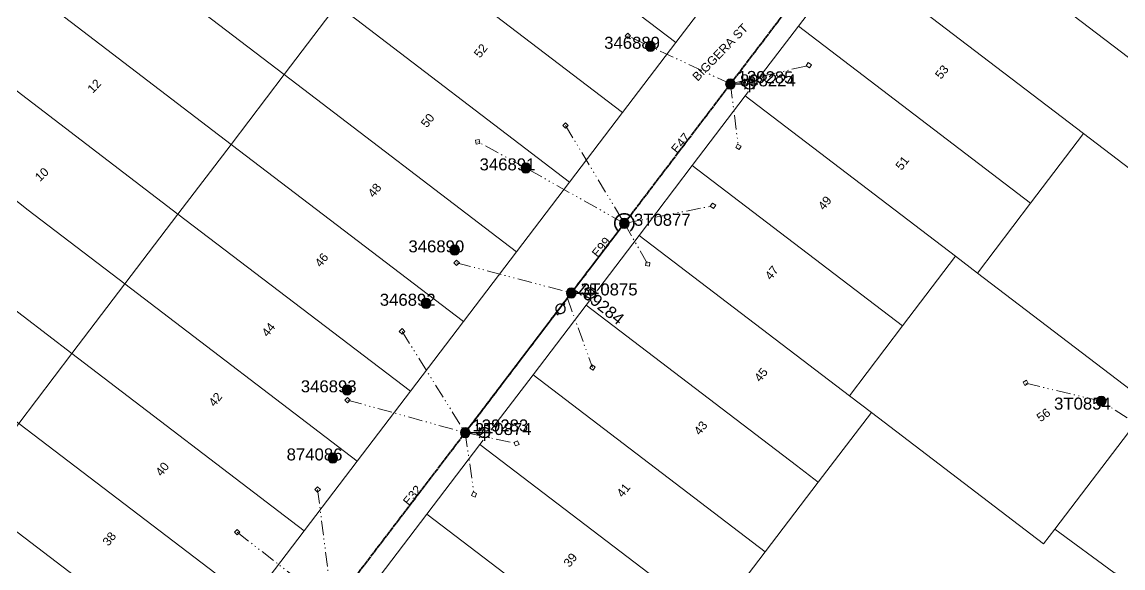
# Model space of a CAD drawing. Header units: metres. Extents: x 264899 to 270320, y 6185871 to 6191197.
# Drawn here: x 268064.1 to 268294, y 6186868.3 to 6186982.3 of the extents above; entities that cross this region are included whole.
import ezdxf
from ezdxf.enums import TextEntityAlignment as Align

# ---------------------------------------------------------------- set-up
doc = ezdxf.new("R2010")
doc.units = ezdxf.units.M
doc.linetypes.add('Cable Exist OH', pattern=[1, 1, 0])
doc.linetypes.add('PHANTOMX2', pattern=[6.6, 3, -0.75, 0.2, -0.75, 0.2, -0.75, 0.2, -0.75])
doc.layers.get('0').update_dxf_attribs({"color": 6})
for name, color, linetype, lineweight in [('_User_LV_Exist', 5, 'Continuous', 35), ('Cadastre Buildings_SP_EXT', 78, 'Continuous', 15), ('Cadastre Land Parcels_SP_EXT', 118, 'Continuous', 15), ('Cadastre Roads_SP_EXT', 218, 'Continuous', 15), ('Mains_LV_EXT', 163, 'Continuous', 25), ('Mains_SL_EXT', 131, 'Continuous', 25), ('Services_SP_EXT', 42, 'PHANTOMX2', 20)]:
    doc.layers.add(name, color=color, linetype=linetype, lineweight=lineweight)
for name, color, linetype in [('Equip_SP_LV_EXT', 7, 'Continuous'), ('Equip_SP_SL_EXT', 7, 'Continuous'), ('SupportsOH_SP_TR_HV_LV_SL_EXT', 7, 'Continuous')]:
    doc.layers.add(name, color=color, linetype=linetype)
doc.layers.get('0').freeze()
doc.styles.add('iecARIAL', font='arial.ttf', dxfattribs={"height": 2})
doc.styles.add('POLE_LABEL', font='arial.ttf', dxfattribs={"height": 2})
doc.styles.add('SL_LABEL', font='arial.ttf', dxfattribs={"height": 2})
doc.styles.get("Standard").update_dxf_attribs({"font": 'arial.ttf'})

# ---------------------------------------------------------------- blocks, each defined once
blk = doc.blocks.new('LV_OH_LINKS_OPEN_EXT')
for p, q in [((-0.17, 4.97), (-0.17, 5.46)), ((0.17, 4.97), (0.17, 5.46)), ((-0.17, 3), (-0.17, 2.5)), ((0.17, 3), (0.17, 2.5))]:
    blk.add_line(p, q)
blk.add_lwpolyline([(0, 2.99, 1), (0, 4.98, 1)], format="xyb", close=True)
at = {"flags": 9}
for tag, p in [('ACTUAL_STATUS', (0, 0)), ('CONSTRUCTED_VOLTAGE', (0, -0.2)), ('OPERATING_VOLTAGE', (0, -0.6)), ('ORIENTATION', (0, -0.8)), ('OWNED_BY', (0, -1)), ('STATE', (0, -1.2)), ('SWITCH_TYPE', (0, -1.4)), ('NO_PHASES', (0, -0.4)), ('USAGE', (0, -1.6)), ('LEGEND', (0, -1.8)), ('NOTES', (0, -2))]:
    blk.add_attdef(tag, text='', height=0.2, dxfattribs=at).set_placement(p, align=Align.MIDDLE_LEFT)
at = {"flags": 1}
blk.add_attdef('Z', (0, 0), '', height=0.2, dxfattribs=at)
blk = doc.blocks.new('SL_LANTERN_EXT')
at = {"flags": 9}
for tag, p in [('LRATECODE', (-7.4, 0)), ('LOUTREACHVOCAB', (-7.2, 0)), ('LOUTREACH', (-7, 0)), ('LANTNUMBER', (-6.6, 0)), ('LNEW', (-6.4, 0)), ('LMASTVOCAB', (-6.2, 0)), ('LMAST', (-6, 0)), ('LLAMPVOCAB', (-5.8, 0)), ('LLAMP', (-5.6, 0)), ('LEXIST', (-5.4, 0)), ('LCHARGE3PERCENT', (-5.2, 0)), ('LCHARGE3', (-5, 0)), ('LCHARGE2PERCENT', (-4.8, 0)), ('LCHARGE2', (-4.6, 0)), ('LCHARGE1PERCENT', (-4.4, 0)), ('LCHARGE1', (-4.2, 0)), ('LCATEGORY', (-4, 0)), ('LBRACKETVOCAB', (-3.8, 0)), ('LBRACKET', (-3.6, 0)), ('LKINGHEIGHT', (-3.4, 0)), ('CREPLACE', (-3.2, 0)), ('CREMOVE', (-3, 0)), ('CNUMBER', (-2.8, 0)), ('CNEW', (-2.6, 0)), ('CEXIST', (-2.4, 0)), ('USAGE', (-2.2, 0)), ('STATE', (-2, 0)), ('OWNED_BY', (-1.8, 0)), ('ORIENTATION', (-1.6, 0)), ('OPERATING_VOLTAGE', (-1.4, 0)), ('NO_PHASES', (-1.2, 0)), ('LANTERN_TYPE', (-1, 0)), ('LANTERN_PURPOSE', (-0.8, 0)), ('CONTROL_TYPE', (-0.6, 0)), ('CONSTRUCTED_VOLTAGE', (-0.4, 0))]:
    blk.add_attdef(tag, text='', height=0.001, rotation=270, dxfattribs=at).set_placement(p, align=Align.MIDDLE_LEFT)
at = {"style": 'SL_LABEL', "flags": 9}
blk.add_attdef('STREET_CODE', text='', height=0.001, rotation=270, dxfattribs=at).set_placement((0, 0), align=Align.MIDDLE_LEFT)
at = {"flags": 1}
blk.add_attdef('Z', (0, 0), '', height=0.001, rotation=270, dxfattribs=at)
at = {"width": 0.9}
blk.add_attdef('LNUMBER', text='', height=1, dxfattribs=at).set_placement((7, -1), align=Align.MIDDLE_LEFT)
at = {"flags": 9}
for tag, p in [('LREMOVE', (0, -7.6)), ('LREPLACE', (0, -7.8)), ('LTYPE', (0, -8)), ('LTYPEVOCAB', (0, -8.2)), ('LEGEND', (0, -8.4)), ('SUBURB', (0, -8.6)), ('STREETNAME', (0, -8.8)), ('LOCATION', (0, -9)), ('NOTES', (0, -9.2)), ('MAINTAINED_BY', (0, -9.86))]:
    blk.add_attdef(tag, text='', height=0.001, dxfattribs=at).set_placement(p, align=Align.MIDDLE_LEFT)
blk.add_attdef('OPERATED_BY', (0, -9.61), '', height=0.001, dxfattribs=at)
blk.add_wipeout([(5.69, 0), (5.06, -1.06), (4, -1.69), (2.94, -1.06), (2.31, 0), (2.94, 1.06), (4, 1.69), (5.06, 1.06)])
for p, q in [((0, 0), (4, 0)), ((2.94, 1.06), (3.2, 0.8)), ((4, 1.69), (4, 0)), ((5.06, 1.06), (4.8, 0.8)), ((2.94, -1.06), (3.2, -0.8)), ((4, 0), (5.69, 0)), ((4, 0), (4, -1.69)), ((5.06, -1.06), (4.8, -0.8))]:
    blk.add_line(p, q)
blk.add_circle((4, 0), 1.12)
blk = doc.blocks.new('CCP_EXT')
at = {"flags": 9}
blk.add_attdef('NOTES', text='', height=0.2, dxfattribs=at).set_placement((0, -2), align=Align.MIDDLE_LEFT)
blk.add_wipeout([(0, 0.57), (0.57, 0), (0, -0.57), (-0.57, 0)])
blk.add_lwpolyline([(-0.57, 0), (0, 0.57), (0.57, 0), (0, -0.57), (-0.57, 0)])
at = {"flags": 1}
blk.add_attdef('Z', (0, 0), '', height=0.2, dxfattribs=at)
at = {"flags": 9}
for tag, p in [('CCP_TYPE', (0, 0)), ('CONSTRUCTED_VOLTAGE', (0, -0.2)), ('OPERATING_VOLTAGE', (0, -0.6)), ('ORIENTATION', (0, -0.8)), ('OWNED_BY', (0, -1)), ('STATE', (0, -1.8)), ('NO_PHASES', (0, -0.4)), ('USAGE', (0, -1.2)), ('LEGEND', (0, -1.4)), ('LIFE_SUPPORT', (0, -1.6))]:
    blk.add_attdef(tag, text='', height=0.2, dxfattribs=at).set_placement(p, align=Align.MIDDLE_LEFT)
blk = doc.blocks.new('POLE_EXT')
blk.add_hatch(color=256).paths.add_polyline_path([(-1, 0, 1), (1, 0, 1)])
blk.add_lwpolyline([(-1, 0, 1), (1, 0, 1)], format="xyb", close=True)
at = {"flags": 8}
blk.add_attdef('pNumber', text='', height=2, dxfattribs=at).set_placement((2.5, 2.5), align=Align.MIDDLE_CENTER)
at = {"style": 'POLE_LABEL', "flags": 9}
for tag, p in [('STRUCTURE_PLANT_NUMBER', (1.35, 0.03)), ('STREET_CODE', (1.35, -0.2))]:
    blk.add_attdef(tag, text='', height=0.2, dxfattribs=at).set_placement(p, align=Align.MIDDLE_LEFT)
at = {"flags": 9}
for tag, p in [('OWNED_BY', (1.35, -0.4)), ('SPECIAL_USE', (1.35, -0.8)), ('STATE', (1.35, -1)), ('cLV', (1.35, -1.4)), ('hDepth', (1.35, -1.6)), ('hDia', (1.35, -1.8)), ('cHV', (1.35, -2)), ('PARENT', (1.35, -0.6)), ('USAGE', (1.35, -1.2)), ('LBRACKET', (1.35, -2.2)), ('LExisting', (1.35, -2.4)), ('cLinedev', (1.35, -3.4)), ('pExisting', (1.35, -3.8)), ('pFooting', (1.35, -4.4)), ('pNew', (1.35, -4.6)), ('LANTNUMBER', (1.35, -2.6)), ('LOther', (1.35, -2.8)), ('LRemove', (1.35, -3)), ('LEGEND', (1.35, -3.2)), ('LOCATION', (1.35, -3.6)), ('PFNUMBER', (1.35, -4)), ('NEWPFNUMBER', (1.35, -4.2)), ('pRelocate', (1.35, -5)), ('pRemove', (1.35, -5.2)), ('pReplace', (1.35, -5.4)), ('pStay', (1.35, -5.6)), ('pType', (1.35, -5.8)), ('cspan', (1.35, -6)), ('STREETNAME', (1.35, -6.2)), ('SUBURB', (1.35, -6.4)), ('NOTES', (1.35, -6.6)), ('MAINTAINED_BY', (1.36, -6.81)), ('OPERATED_BY', (1.36, -7.01))]:
    blk.add_attdef(tag, text='', height=0.2, dxfattribs=at).set_placement(p, align=Align.MIDDLE_LEFT)
at = {"flags": 1}
blk.add_attdef('Z', (1.35, -7.33), '', height=0.2, dxfattribs=at)

msp = doc.modelspace()

# ---------------------------------------------------------------- linework, layer by layer
at = {"layer": '_User_LV_Exist', "linetype": 'Continuous'}
msp.add_lwpolyline([(268191.09, 6186938.66, 2.95097), (268188.66, 6186938.66)], format="xyb", dxfattribs=at)
at = {"layer": 'Cadastre Land Parcels_SP_EXT', "linetype": 'Continuous'}
for points in [[(268211.69, 6186992.52), (268163.14, 6187029.5), (268152.06, 6187014.95), (268200.61, 6186977.97), (268211.69, 6186992.52)], [(268307.94, 6186988.1), (268259.46, 6187025.06), (268248.38, 6187010.51), (268296.86, 6186973.55), (268307.94, 6186988.1)], [(268129.91, 6186985.84), (268081.51, 6187022.8), (268070.43, 6187008.25), (268118.83, 6186971.29), (268129.91, 6186985.84)], [(268200.61, 6186977.97), (268152.06, 6187014.95), (268140.99, 6187000.39), (268189.53, 6186963.41), (268200.61, 6186977.97)], [(268118.83, 6186971.29), (268070.43, 6187008.25), (268059.34, 6186993.7), (268107.76, 6186956.73), (268118.83, 6186971.29)], [(268189.53, 6186963.41), (268140.99, 6187000.39), (268129.91, 6186985.84), (268178.45, 6186948.86), (268189.53, 6186963.41)], [(268285.78, 6186959), (268237.3, 6186995.96), (268226.22, 6186981.41), (268274.71, 6186944.44), (268285.78, 6186959)], [(268107.76, 6186956.73), (268059.34, 6186993.7), (268051.77, 6186976.47), (268096.68, 6186942.18), (268107.76, 6186956.73)], [(268178.45, 6186948.86), (268129.91, 6186985.84), (268118.83, 6186971.29), (268167.37, 6186934.31), (268178.45, 6186948.86)], [(268274.71, 6186944.44), (268226.22, 6186981.41), (268215.14, 6186966.86), (268259.05, 6186933.38), (268263.64, 6186929.89), (268274.71, 6186944.44)], [(268096.68, 6186942.18), (268051.77, 6186976.47), (268044.19, 6186959.24), (268063.4, 6186944.58), (268065.43, 6186943.03), (268085.61, 6186927.63), (268096.68, 6186942.18)], [(268167.37, 6186934.31), (268118.83, 6186971.29), (268107.76, 6186956.73), (268156.29, 6186919.76), (268167.37, 6186934.31)], [(268259.05, 6186933.38), (268215.14, 6186966.86), (268204.06, 6186952.31), (268247.96, 6186918.84), (268259.05, 6186933.38)], [(268085.61, 6186927.63), (268065.43, 6186943.03), (268063.4, 6186944.58), (268044.19, 6186959.24), (268036.61, 6186942.01), (268046.88, 6186934.18), (268054.11, 6186928.66), (268074.53, 6186913.08), (268085.61, 6186927.63)], [(268347.11, 6186889.5), (268360.43, 6186902.08), (268285.78, 6186959), (268274.71, 6186944.44), (268263.64, 6186929.89), (268333.49, 6186876.63), (268347.11, 6186889.5)], [(268156.29, 6186919.76), (268107.76, 6186956.73), (268096.68, 6186942.18), (268145.2, 6186905.21), (268156.29, 6186919.76)], [(268247.96, 6186918.84), (268204.06, 6186952.31), (268192.98, 6186937.76), (268236.87, 6186904.29), (268247.96, 6186918.84)], [(268074.53, 6186913.08), (268054.11, 6186928.66), (268046.88, 6186934.18), (268036.61, 6186942.01), (268029.04, 6186924.79), (268063.45, 6186898.52), (268074.53, 6186913.08)], [(268145.2, 6186905.21), (268096.68, 6186942.18), (268085.61, 6186927.63), (268134.12, 6186890.66), (268145.2, 6186905.21)], [(268241.46, 6186900.8), (268236.87, 6186904.29), (268192.98, 6186937.76), (268181.9, 6186923.21), (268225.82, 6186889.74), (268230.38, 6186886.25), (268241.46, 6186900.8)], [(268263.64, 6186929.89), (268259.05, 6186933.38), (268247.96, 6186918.84), (268236.87, 6186904.29), (268241.46, 6186900.8), (268277.42, 6186873.38), (268279.76, 6186876.46), (268297.37, 6186899.56), (268330.79, 6186874.08), (268333.49, 6186876.63), (268263.64, 6186929.89)], [(268134.12, 6186890.66), (268085.61, 6186927.63), (268074.53, 6186913.08), (268123.04, 6186876.11), (268134.12, 6186890.66)], [(268230.38, 6186886.25), (268225.82, 6186889.74), (268181.9, 6186923.21), (268170.82, 6186908.66), (268219.3, 6186871.7), (268230.38, 6186886.25)], [(268123.04, 6186876.11), (268074.53, 6186913.08), (268063.45, 6186898.52), (268111.96, 6186861.56), (268123.04, 6186876.11)], [(268219.3, 6186871.7), (268170.82, 6186908.66), (268159.74, 6186894.11), (268208.22, 6186857.16), (268219.3, 6186871.7)], [(268241.46, 6186900.8), (268230.38, 6186886.25), (268219.3, 6186871.7), (268208.22, 6186857.16), (268266.12, 6186813.01), (268279.54, 6186825.69), (268287.56, 6186833.26), (268293.06, 6186838.45), (268306.8, 6186851.43), (268309.68, 6186854.15), (268299.1, 6186865.1), (268292.06, 6186867.39), (268279.76, 6186876.46), (268277.42, 6186873.38), (268241.46, 6186900.8)], [(268317.86, 6186861.87), (268320.48, 6186864.35), (268330.79, 6186874.08), (268297.37, 6186899.56), (268279.76, 6186876.46), (268292.06, 6186867.39), (268299.1, 6186865.1), (268309.68, 6186854.15), (268317.86, 6186861.87)], [(268111.96, 6186861.56), (268063.45, 6186898.52), (268052.38, 6186883.97), (268100.87, 6186847.01), (268111.96, 6186861.56)], [(268208.22, 6186857.16), (268159.74, 6186894.11), (268148.66, 6186879.56), (268197.14, 6186842.61), (268208.22, 6186857.16)], [(268100.87, 6186847.01), (268052.38, 6186883.97), (268041.3, 6186869.42), (268089.79, 6186832.46), (268100.87, 6186847.01)], [(268197.14, 6186842.61), (268148.66, 6186879.56), (268137.58, 6186865.01), (268186.06, 6186828.06), (268197.14, 6186842.61)]]:
    msp.add_lwpolyline(points, close=True, dxfattribs=at)
at = {"layer": 'Mains_LV_EXT', "linetype": 'Continuous'}
msp.add_lwpolyline([(268191.09, 6186938.66, 2.95097), (268188.66, 6186938.66)], format="xyb", dxfattribs=at)

# ---------------------------------------------------------------- block references
at = {"layer": 'Equip_SP_LV_EXT', "rotation": 145.3653610960747}
msp.add_blockref('LV_OH_LINKS_OPEN_EXT', (268178.8, 6186925.72), dxfattribs=at)
at = {"layer": 'SupportsOH_SP_TR_HV_LV_SL_EXT'}
ref = msp.add_blockref('POLE_EXT', (268169.31, 6186951.82), dxfattribs=at)
ref.add_attrib('ASSET_NUM', '346891', dxfattribs={"layer": '0', "height": 2.5, "style": 'POLE_LABEL'}).set_placement((268171.31, 6186952.57), align=Align.MIDDLE_RIGHT)
ref = msp.add_blockref('POLE_EXT', (268189.88, 6186940.25), dxfattribs=at)
ref.add_attrib('ASSET_NUM', '3T0877', dxfattribs={"layer": '0', "height": 2.5, "style": 'POLE_LABEL'}).set_placement((268191.88, 6186941), align=Align.MIDDLE_LEFT)
ref = msp.add_blockref('POLE_EXT', (268148.47, 6186923.57), dxfattribs=at)
ref.add_attrib('ASSET_NUM', '346892', dxfattribs={"layer": '0', "height": 2.5, "style": 'POLE_LABEL'}).set_placement((268150.47, 6186924.32), align=Align.MIDDLE_RIGHT)
ref = msp.add_blockref('POLE_EXT', (268289.45, 6186903.15), dxfattribs=at)
ref.add_attrib('ASSET_NUM', '3T0854', dxfattribs={"layer": '0', "height": 2.5, "style": 'POLE_LABEL'}).set_placement((268291.45, 6186903.9), align=Align.TOP_RIGHT)
ref = msp.add_blockref('POLE_EXT', (268129.02, 6186891.29), dxfattribs=at)
ref.add_attrib('ASSET_NUM', '874086', dxfattribs={"layer": '0', "height": 2.5, "style": 'POLE_LABEL'}).set_placement((268131.02, 6186892.04), align=Align.MIDDLE_RIGHT)

# ---------------------------------------------------------------- texts
at = {"layer": 'Cadastre Land Parcels_SP_EXT'}
for s, rotation, p in [('52', 51.56, (268159.72, 6186974.63)), ('53', 51.34, (268256, 6186970.2)), ('12', 46.5559, (268078.89, 6186967.27)), ('50', 51.56, (268148.64, 6186960.08)), ('51', 51.784, (268247.75, 6186951.2)), ('10', 43.1688, (268067.84, 6186948.86)), ('48', 51.56, (268137.56, 6186945.52)), ('49', 51.5615, (268231.55, 6186942.85)), ('46', 51.34, (268126.48, 6186930.97)), ('47', 51.5631, (268220.47, 6186928.3)), ('44', 51.78, (268115.4, 6186916.42)), ('45', 51.5619, (268218.24, 6186907.01)), ('42', 51.34, (268104.32, 6186901.87)), ('56', 35.9881, (268276.78, 6186898.73)), ('43', 51.5635, (268205.64, 6186895.91)), ('40', 51.78, (268093.24, 6186887.32)), ('41', 51.5617, (268189.52, 6186882.91)), ('38', 51.34, (268082.17, 6186872.77)), ('39', 51.5638, (268178.44, 6186868.36))]:
    msp.add_text(s, height=1.8, rotation=rotation, dxfattribs=at).set_placement(p)
at = {"layer": 'Mains_LV_EXT'}
for s, rotation, p in [('E47', 50.4511, (268200.88, 6186954.73)), ('E99', 50.4504, (268184.32, 6186932.99)), ('E32', 50.4079, (268144.88, 6186881.2))]:
    msp.add_text(s, height=1.8, rotation=rotation, dxfattribs=at).set_placement(p)

# ---------------------------------------------------------------- next in the draw order: block references
at = {"layer": 'Equip_SP_SL_EXT'}
ref = msp.add_blockref('SL_LANTERN_EXT', (268212.03, 6186969.35), dxfattribs=at)
ref.add_attrib('ASSET_NUM', '139285', dxfattribs={"layer": '0', "height": 2.5, "rotation": 359.2267, "style": 'iecARIAL'}).set_placement((268213.53, 6186970.85), align=Align.MIDDLE_LEFT)
ref = msp.add_blockref('SL_LANTERN_EXT', (268178.8, 6186925.72), dxfattribs=at)
ref.add_attrib('ASSET_NUM', '139284', dxfattribs={"layer": '0', "height": 2.5, "rotation": 320.8419, "style": 'iecARIAL'}).set_placement((268180.3, 6186927.22), align=Align.MIDDLE_LEFT)
ref = msp.add_blockref('SL_LANTERN_EXT', (268156.66, 6186896.59), dxfattribs=at)
ref.add_attrib('ASSET_NUM', '139283', dxfattribs={"layer": '0', "height": 2.5, "rotation": 359.9566, "style": 'iecARIAL'}).set_placement((268158.16, 6186898.09), align=Align.MIDDLE_LEFT)
at = {"layer": 'Services_SP_EXT'}
for p in [(268190.59, 6186979.39), (268177.61, 6186960.69), (268154.87, 6186932.04), (268143.46, 6186917.72), (268132.08, 6186903.38), (268109.05, 6186875.81)]:
    msp.add_blockref('CCP_EXT', p, dxfattribs=at)
for p, rotation in [((268228.4, 6186973.24), 11.54164356650956), ((268159.26, 6186957.28), 145.5717275577846), ((268213.69, 6186956.25), 285.3794773659107), ((268208.39, 6186943.93), 9.353263396120827), ((268194.77, 6186931.78), 305.9670605225287), ((268183.25, 6186910.16), 284.2226118628953), ((268273.68, 6186906.98), 165.1355987450985), ((268125.84, 6186884.74), 90.0000000000002), ((268158.51, 6186883.68), 289.5322481813142)]:
    msp.add_blockref('CCP_EXT', p, dxfattribs=dict(at, rotation=rotation))

# ---------------------------------------------------------------- next in the draw order: linework, layer by layer
at = {"layer": '_User_LV_Exist', "linetype": 'Cable Exist OH'}
for points in [[(268212.03, 6186969.35), (268234.2, 6186998.44)], [(268189.88, 6186940.25), (268212.03, 6186969.35)], [(268189.88, 6186940.25), (268178.8, 6186925.72)], [(268178.8, 6186925.72), (268156.66, 6186896.59)], [(268128.95, 6186860.29), (268156.66, 6186896.59)]]:
    msp.add_lwpolyline(points, dxfattribs=at)
at = {"layer": 'Cadastre Buildings_SP_EXT', "linetype": 'Continuous'}
msp.add_lwpolyline([(268373.91, 6186914.8), (268373.24, 6186915.31), (268296.86, 6186973.55), (268248.38, 6187010.51), (268237.3, 6186995.96), (268285.78, 6186959), (268360.43, 6186902.08), (268373.91, 6186914.8)], close=True, dxfattribs=at)
at = {"layer": 'Mains_LV_EXT', "linetype": 'Cable Exist OH'}
for points in [[(268212.03, 6186969.35), (268234.2, 6186998.44)], [(268189.88, 6186940.25), (268212.03, 6186969.35)], [(268189.88, 6186940.25), (268178.8, 6186925.72)], [(268178.8, 6186925.72), (268156.66, 6186896.59)], [(268128.95, 6186860.29), (268156.66, 6186896.59)]]:
    msp.add_lwpolyline(points, dxfattribs=at)
at = {"layer": 'Mains_SL_EXT', "linetype": 'Cable Exist OH'}
for points in [[(268212.03, 6186969.35), (268234.2, 6186998.44), (268260.64, 6187033.12)], [(268178.8, 6186925.72), (268189.88, 6186940.25), (268212.03, 6186969.35)], [(268156.66, 6186896.59), (268178.8, 6186925.72)], [(268128.95, 6186860.29), (268156.66, 6186896.59)]]:
    msp.add_lwpolyline(points, dxfattribs=at)
at = {"layer": 'Services_SP_EXT'}
for points in [[(268212.03, 6186969.35), (268190.59, 6186979.39)], [(268212.03, 6186969.35), (268228.4, 6186973.24)], [(268212.03, 6186969.35), (268213.69, 6186956.25)], [(268177.61, 6186960.69), (268189.88, 6186940.25)], [(268189.88, 6186940.25), (268169.31, 6186951.82), (268159.26, 6186957.28)], [(268189.88, 6186940.25), (268208.39, 6186943.93)], [(268189.88, 6186940.25), (268194.77, 6186931.78)], [(268154.87, 6186932.04), (268178.8, 6186925.72)], [(268177.98, 6186924.64), (268183.25, 6186910.16)], [(268143.46, 6186917.72), (268156.66, 6186896.59)], [(268342.37, 6186879.37), (268328.24, 6186878.3), (268289.45, 6186903.15), (268273.1, 6186907.03)], [(268132.08, 6186903.38), (268156.66, 6186896.59)], [(268156.66, 6186896.59), (268158.51, 6186883.68)], [(268125.84, 6186884.74), (268128.95, 6186860.29)], [(268109.05, 6186875.81), (268128.95, 6186860.29)]]:
    msp.add_lwpolyline(points, dxfattribs=at)

# ---------------------------------------------------------------- next in the draw order: block references
at = {"layer": 'Services_SP_EXT', "rotation": 338.7454484970089}
msp.add_blockref('CCP_EXT', (268167.37, 6186894.35), dxfattribs=at)
at = {"layer": 'SupportsOH_SP_TR_HV_LV_SL_EXT'}
ref = msp.add_blockref('POLE_EXT', (268195.32, 6186977.19), dxfattribs=at)
ref.add_attrib('ASSET_NUM', '346889', dxfattribs={"layer": '0', "height": 2.5, "style": 'POLE_LABEL'}).set_placement((268197.32, 6186977.94), align=Align.MIDDLE_RIGHT)
ref = msp.add_blockref('POLE_EXT', (268212.03, 6186969.35), dxfattribs=at)
ref.add_attrib('ASSET_NUM', '898224', dxfattribs={"layer": '0', "height": 2.5, "style": 'POLE_LABEL'}).set_placement((268214.03, 6186970.1), align=Align.MIDDLE_LEFT)
ref = msp.add_blockref('POLE_EXT', (268154.45, 6186934.71), dxfattribs=at)
ref.add_attrib('ASSET_NUM', '346890', dxfattribs={"layer": '0', "height": 2.5, "style": 'POLE_LABEL'}).set_placement((268156.45, 6186935.46), align=Align.MIDDLE_RIGHT)
ref = msp.add_blockref('POLE_EXT', (268178.8, 6186925.72), dxfattribs=at)
ref.add_attrib('ASSET_NUM', '3T0875', dxfattribs={"layer": '0', "height": 2.5, "style": 'POLE_LABEL'}).set_placement((268180.8, 6186926.47), align=Align.MIDDLE_LEFT)
ref = msp.add_blockref('POLE_EXT', (268131.98, 6186905.5), dxfattribs=at)
ref.add_attrib('ASSET_NUM', '346893', dxfattribs={"layer": '0', "height": 2.5, "style": 'POLE_LABEL'}).set_placement((268133.98, 6186906.25), align=Align.MIDDLE_RIGHT)

# ---------------------------------------------------------------- next in the draw order: texts
at = {"layer": 'Cadastre Roads_SP_EXT'}
msp.add_text('BIGGERA ST', height=1.8, rotation=45.9273, dxfattribs=at).set_placement((268205.18, 6186969.8))

# ---------------------------------------------------------------- next in the draw order: linework, layer by layer
at = {"layer": 'Services_SP_EXT'}
msp.add_lwpolyline([(268156.66, 6186896.59), (268167.37, 6186894.35)], dxfattribs=at)

# ---------------------------------------------------------------- next in the draw order: block references
at = {"layer": 'SupportsOH_SP_TR_HV_LV_SL_EXT'}
ref = msp.add_blockref('POLE_EXT', (268156.66, 6186896.59), dxfattribs=at)
ref.add_attrib('ASSET_NUM', '3T0874', dxfattribs={"layer": '0', "height": 2.5, "style": 'POLE_LABEL'}).set_placement((268158.66, 6186897.34), align=Align.MIDDLE_LEFT)

doc.saveas('drawing.dxf')
